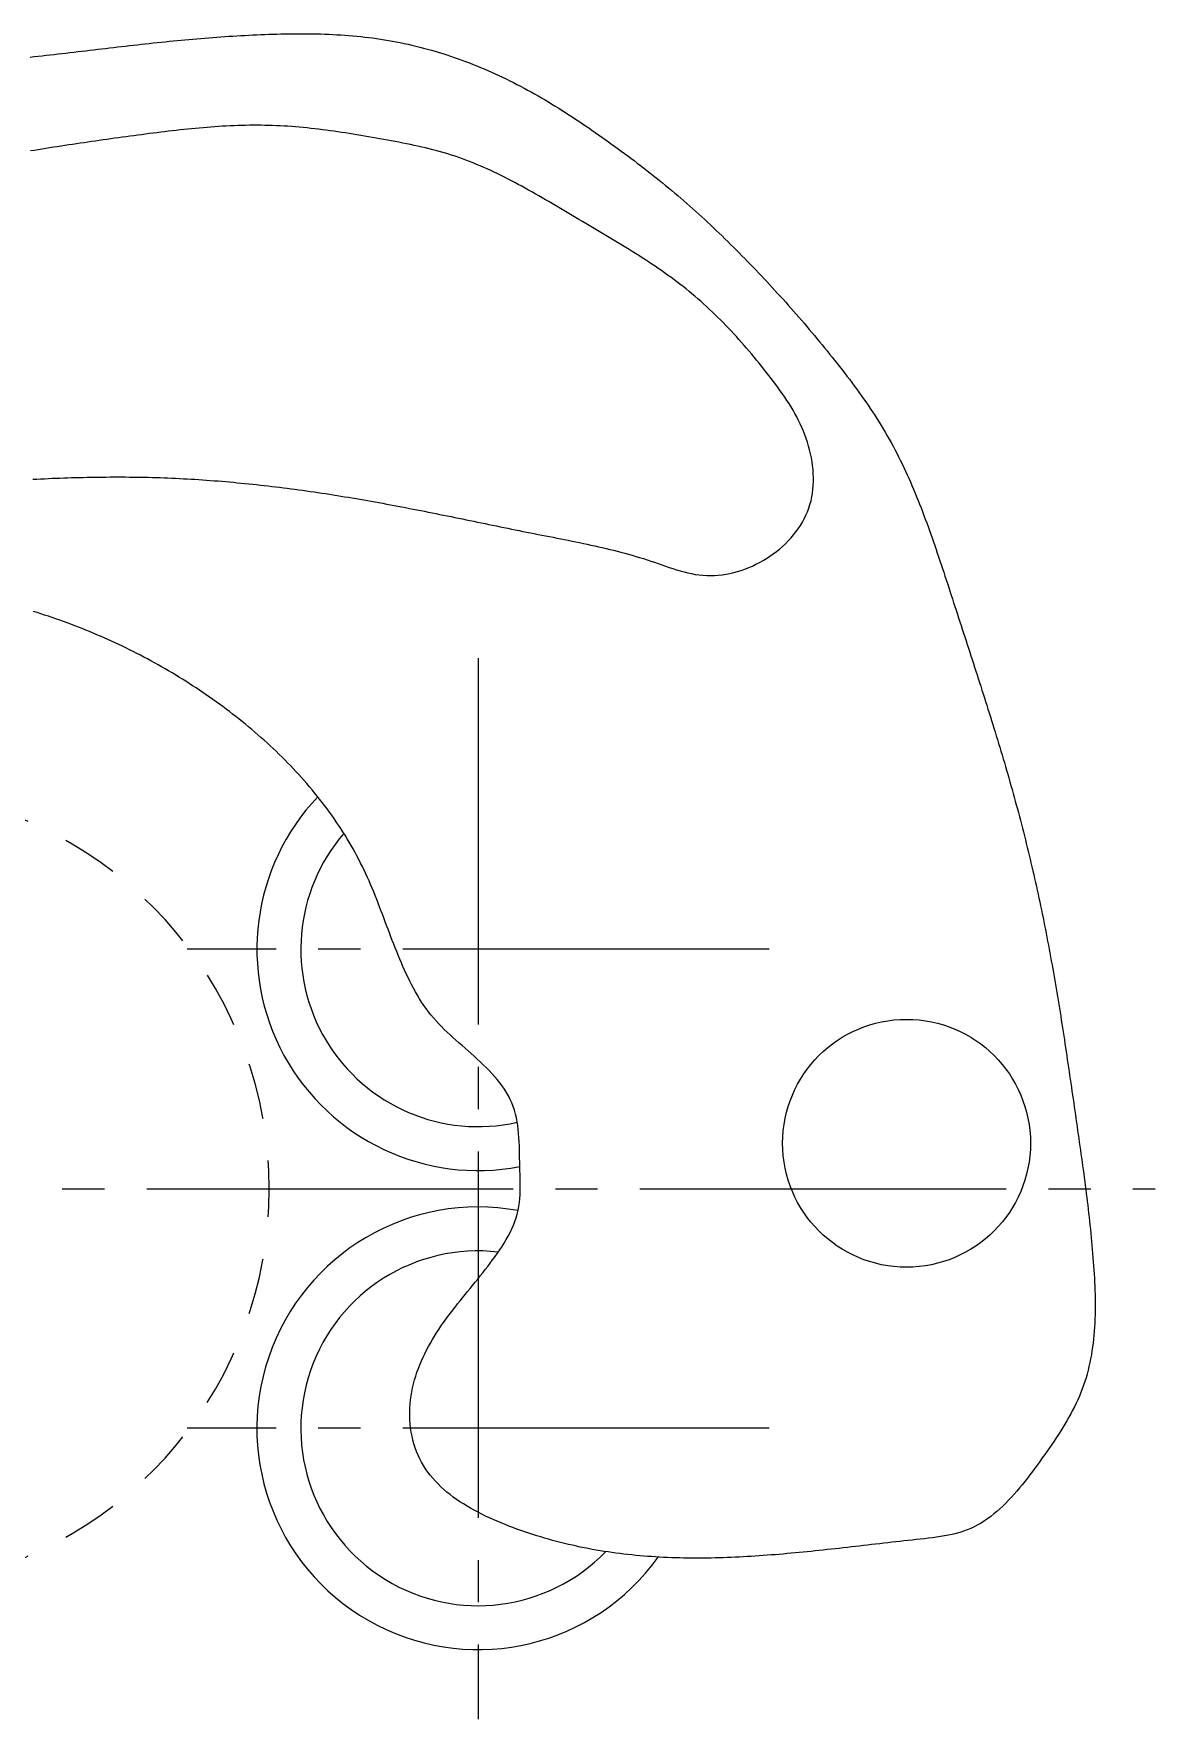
# Model space of a CAD drawing. Extents: x 71 to 290, y 122 to 219.
# Drawn here: x 250.3 to 290.1, y 159.4 to 219.2 of the extents above; entities that cross this region are included whole.
import ezdxf

# ---------------------------------------------------------------- set-up
doc = ezdxf.new("R2010")
doc.units = 0
doc.linetypes.add('CENTER', pattern=[17.5, 13, -1.5, 1.5, -1.5])
doc.linetypes.add('DASHED', pattern=[3.5, 2, -1.5])
doc.layers.get('0').update_dxf_attribs({"linetype": 'CONTINUOUS'})
doc.layers.add('CENTER', color=1, linetype='CENTER')

msp = doc.modelspace()

# ---------------------------------------------------------------- linework, layer by layer
for points in [[(250.177, 218.405, 0), (250.318, 218.421, 0), (250.459, 218.436, 0), (250.6, 218.452, 0), (250.741, 218.467, 0), (250.882, 218.483, 0), (251.023, 218.499, 0), (251.164, 218.515, 0), (251.305, 218.531, 0), (251.446, 218.547, 0), (251.586, 218.564, 0), (251.727, 218.58, 0), (251.868, 218.597, 0), (252.009, 218.613, 0), (252.15, 218.63, 0), (252.291, 218.647, 0), (252.431, 218.663, 0), (252.572, 218.68, 0), (252.713, 218.697, 0), (252.854, 218.713, 0), (252.994, 218.73, 0), (253.135, 218.746, 0), (253.276, 218.763, 0), (253.417, 218.779, 0), (253.558, 218.796, 0), (253.698, 218.812, 0), (253.839, 218.828, 0), (253.98, 218.844, 0), (254.121, 218.859, 0), (254.262, 218.875, 0), (254.403, 218.89, 0), (254.543, 218.905, 0), (254.684, 218.92, 0), (254.825, 218.935, 0), (254.966, 218.95, 0), (255.107, 218.964, 0), (255.248, 218.978, 0), (255.389, 218.992, 0), (255.53, 219.005, 0), (255.671, 219.018, 0), (255.812, 219.031, 0), (255.954, 219.044, 0), (256.095, 219.056, 0), (256.236, 219.068, 0), (256.377, 219.08, 0), (256.518, 219.091, 0), (256.66, 219.102, 0), (256.801, 219.113, 0), (256.943, 219.123, 0), (257.084, 219.133, 0), (257.226, 219.142, 0), (257.367, 219.151, 0), (257.509, 219.16, 0), (257.65, 219.168, 0), (257.792, 219.176, 0), (257.934, 219.184, 0), (258.076, 219.191, 0), (258.217, 219.197, 0), (258.359, 219.203, 0), (258.501, 219.209, 0), (258.643, 219.214, 0), (258.785, 219.218, 0), (258.928, 219.223, 0), (259.07, 219.226, 0), (259.212, 219.229, 0), (259.354, 219.231, 0), (259.497, 219.233, 0), (259.639, 219.234, 0), (259.781, 219.234, 0), (259.923, 219.234, 0), (260.066, 219.233, 0), (260.208, 219.231, 0), (260.35, 219.228, 0), (260.492, 219.224, 0), (260.634, 219.219, 0), (260.776, 219.214, 0), (260.918, 219.207, 0), (261.06, 219.2, 0), (261.202, 219.191, 0), (261.343, 219.182, 0), (261.485, 219.171, 0), (261.626, 219.159, 0), (261.767, 219.146, 0), (261.909, 219.132, 0), (262.05, 219.117, 0), (262.19, 219.101, 0), (262.331, 219.083, 0), (262.472, 219.064, 0), (262.612, 219.043, 0), (262.752, 219.021, 0), (262.892, 218.998, 0), (263.031, 218.974, 0), (263.171, 218.948, 0), (263.31, 218.92, 0), (263.449, 218.891, 0), (263.588, 218.861, 0), (263.726, 218.829, 0), (263.864, 218.796, 0), (264.002, 218.762, 0), (264.14, 218.726, 0), (264.277, 218.689, 0), (264.414, 218.65, 0), (264.551, 218.611, 0), (264.687, 218.57, 0), (264.823, 218.527, 0), (264.959, 218.484, 0), (265.094, 218.439, 0), (265.229, 218.393, 0), (265.363, 218.345, 0), (265.497, 218.297, 0), (265.631, 218.247, 0), (265.764, 218.197, 0), (265.897, 218.145, 0), (266.03, 218.091, 0), (266.161, 218.037, 0), (266.293, 217.982, 0), (266.424, 217.925, 0), (266.554, 217.868, 0), (266.685, 217.809, 0), (266.814, 217.749, 0), (266.943, 217.689, 0), (267.072, 217.627, 0), (267.2, 217.564, 0), (267.327, 217.5, 0), (267.454, 217.436, 0), (267.58, 217.37, 0), (267.706, 217.303, 0), (267.831, 217.236, 0), (267.956, 217.167, 0), (268.08, 217.098, 0), (268.203, 217.028, 0), (268.326, 216.956, 0), (268.448, 216.885, 0), (268.57, 216.812, 0), (268.692, 216.738, 0), (268.812, 216.664, 0), (268.933, 216.589, 0), (269.053, 216.514, 0), (269.172, 216.437, 0), (269.291, 216.36, 0), (269.41, 216.283, 0), (269.528, 216.205, 0), (269.646, 216.127, 0), (269.764, 216.048, 0), (269.881, 215.968, 0), (269.999, 215.888, 0), (270.115, 215.808, 0), (270.232, 215.727, 0), (270.348, 215.646, 0), (270.464, 215.565, 0), (270.58, 215.483, 0), (270.696, 215.401, 0), (270.811, 215.318, 0), (270.926, 215.235, 0), (271.041, 215.152, 0), (271.156, 215.068, 0), (271.27, 214.984, 0), (271.384, 214.9, 0), (271.498, 214.815, 0), (271.611, 214.729, 0), (271.724, 214.644, 0), (271.836, 214.557, 0), (271.949, 214.471, 0), (272.061, 214.384, 0), (272.172, 214.296, 0), (272.284, 214.208, 0), (272.395, 214.12, 0), (272.505, 214.031, 0), (272.615, 213.942, 0), (272.725, 213.852, 0), (272.835, 213.762, 0), (272.944, 213.671, 0), (273.052, 213.58, 0), (273.16, 213.488, 0), (273.268, 213.396, 0), (273.375, 213.303, 0), (273.482, 213.21, 0), (273.589, 213.116, 0), (273.695, 213.022, 0), (273.8, 212.927, 0), (273.905, 212.832, 0), (274.01, 212.737, 0), (274.115, 212.641, 0), (274.219, 212.544, 0), (274.322, 212.448, 0), (274.425, 212.35, 0), (274.528, 212.253, 0), (274.631, 212.155, 0), (274.733, 212.056, 0), (274.834, 211.957, 0), (274.936, 211.858, 0), (275.037, 211.759, 0), (275.138, 211.659, 0), (275.238, 211.559, 0), (275.338, 211.458, 0), (275.438, 211.357, 0), (275.537, 211.256, 0), (275.636, 211.155, 0), (275.735, 211.053, 0), (275.833, 210.951, 0), (275.931, 210.849, 0), (276.029, 210.746, 0), (276.127, 210.643, 0), (276.224, 210.54, 0), (276.321, 210.437, 0), (276.417, 210.333, 0), (276.513, 210.229, 0), (276.609, 210.124, 0), (276.705, 210.02, 0), (276.8, 209.915, 0), (276.895, 209.81, 0), (276.99, 209.704, 0), (277.084, 209.598, 0), (277.178, 209.492, 0), (277.272, 209.386, 0), (277.365, 209.279, 0), (277.458, 209.172, 0), (277.551, 209.065, 0), (277.643, 208.957, 0), (277.735, 208.849, 0), (277.827, 208.741, 0), (277.918, 208.633, 0), (278.01, 208.524, 0), (278.1, 208.415, 0), (278.191, 208.305, 0), (278.281, 208.196, 0), (278.371, 208.086, 0), (278.46, 207.975, 0), (278.549, 207.865, 0), (278.638, 207.754, 0), (278.727, 207.643, 0), (278.815, 207.531, 0), (278.903, 207.419, 0), (278.99, 207.307, 0), (279.077, 207.195, 0), (279.164, 207.082, 0), (279.25, 206.969, 0), (279.335, 206.855, 0), (279.42, 206.741, 0), (279.504, 206.626, 0), (279.588, 206.511, 0), (279.67, 206.396, 0), (279.752, 206.28, 0), (279.833, 206.164, 0), (279.914, 206.047, 0), (279.993, 205.929, 0), (280.072, 205.811, 0), (280.149, 205.693, 0), (280.226, 205.573, 0), (280.302, 205.454, 0), (280.376, 205.333, 0), (280.45, 205.213, 0), (280.522, 205.091, 0), (280.593, 204.969, 0), (280.663, 204.846, 0), (280.731, 204.722, 0), (280.799, 204.598, 0), (280.865, 204.473, 0), (280.93, 204.348, 0), (280.994, 204.222, 0), (281.057, 204.095, 0), (281.119, 203.968, 0), (281.18, 203.841, 0), (281.24, 203.712, 0), (281.299, 203.584, 0), (281.358, 203.455, 0), (281.415, 203.325, 0), (281.471, 203.195, 0), (281.527, 203.065, 0), (281.582, 202.934, 0), (281.636, 202.803, 0), (281.689, 202.671, 0), (281.741, 202.539, 0), (281.793, 202.407, 0), (281.844, 202.274, 0), (281.895, 202.141, 0), (281.945, 202.008, 0), (281.994, 201.874, 0), (282.043, 201.741, 0), (282.092, 201.607, 0), (282.139, 201.473, 0), (282.187, 201.338, 0), (282.234, 201.204, 0), (282.28, 201.069, 0), (282.327, 200.934, 0), (282.372, 200.799, 0), (282.418, 200.664, 0), (282.463, 200.529, 0), (282.508, 200.394, 0), (282.553, 200.258, 0), (282.598, 200.123, 0), (282.642, 199.988, 0), (282.687, 199.852, 0), (282.731, 199.717, 0), (282.775, 199.582, 0), (282.819, 199.447, 0), (282.863, 199.312, 0), (282.907, 199.176, 0), (282.951, 199.041, 0), (282.995, 198.906, 0), (283.039, 198.772, 0), (283.083, 198.637, 0), (283.127, 198.502, 0), (283.171, 198.367, 0), (283.215, 198.232, 0), (283.259, 198.098, 0), (283.303, 197.963, 0), (283.347, 197.828, 0), (283.39, 197.693, 0), (283.434, 197.559, 0), (283.478, 197.424, 0), (283.522, 197.289, 0), (283.565, 197.155, 0), (283.609, 197.02, 0), (283.652, 196.885, 0), (283.696, 196.75, 0), (283.739, 196.616, 0), (283.783, 196.481, 0), (283.826, 196.346, 0), (283.87, 196.211, 0), (283.913, 196.076, 0), (283.956, 195.941, 0), (283.999, 195.806, 0), (284.042, 195.671, 0), (284.085, 195.536, 0), (284.128, 195.4, 0), (284.17, 195.265, 0), (284.213, 195.13, 0), (284.255, 194.995, 0), (284.297, 194.859, 0), (284.34, 194.724, 0), (284.381, 194.588, 0), (284.423, 194.453, 0), (284.465, 194.317, 0), (284.506, 194.182, 0), (284.547, 194.046, 0), (284.589, 193.91, 0), (284.629, 193.774, 0), (284.67, 193.639, 0), (284.71, 193.503, 0), (284.751, 193.367, 0), (284.79, 193.231, 0), (284.83, 193.094, 0), (284.87, 192.958, 0), (284.909, 192.822, 0), (284.948, 192.686, 0), (284.986, 192.549, 0), (285.025, 192.413, 0), (285.063, 192.276, 0), (285.101, 192.14, 0), (285.138, 192.003, 0), (285.175, 191.866, 0), (285.212, 191.729, 0), (285.249, 191.592, 0), (285.285, 191.455, 0), (285.321, 191.318, 0), (285.357, 191.181, 0), (285.392, 191.044, 0), (285.427, 190.906, 0), (285.462, 190.769, 0), (285.496, 190.631, 0), (285.53, 190.494, 0), (285.564, 190.356, 0), (285.598, 190.218, 0), (285.631, 190.081, 0), (285.664, 189.943, 0), (285.696, 189.805, 0), (285.729, 189.667, 0), (285.761, 189.529, 0), (285.793, 189.39, 0), (285.824, 189.252, 0), (285.855, 189.114, 0), (285.886, 188.976, 0), (285.917, 188.837, 0), (285.947, 188.699, 0), (285.977, 188.56, 0), (286.007, 188.421, 0), (286.036, 188.282, 0), (286.065, 188.144, 0), (286.094, 188.005, 0), (286.123, 187.866, 0), (286.151, 187.727, 0), (286.179, 187.588, 0), (286.207, 187.448, 0), (286.234, 187.309, 0), (286.261, 187.17, 0), (286.288, 187.03, 0), (286.314, 186.891, 0), (286.341, 186.751, 0), (286.367, 186.612, 0), (286.392, 186.472, 0), (286.418, 186.332, 0), (286.443, 186.193, 0), (286.468, 186.053, 0), (286.493, 185.913, 0), (286.517, 185.773, 0), (286.541, 185.633, 0), (286.565, 185.493, 0), (286.589, 185.353, 0), (286.613, 185.213, 0), (286.636, 185.073, 0), (286.659, 184.933, 0), (286.682, 184.792, 0), (286.705, 184.652, 0), (286.727, 184.512, 0), (286.75, 184.372, 0), (286.772, 184.232, 0), (286.794, 184.091, 0), (286.816, 183.951, 0), (286.838, 183.811, 0), (286.859, 183.671, 0), (286.881, 183.53, 0), (286.902, 183.39, 0), (286.923, 183.25, 0), (286.944, 183.11, 0), (286.965, 182.969, 0), (286.986, 182.829, 0), (287.007, 182.689, 0), (287.028, 182.549, 0), (287.049, 182.409, 0), (287.069, 182.269, 0), (287.09, 182.129, 0), (287.11, 181.989, 0), (287.13, 181.849, 0), (287.151, 181.709, 0), (287.171, 181.569, 0), (287.191, 181.43, 0), (287.211, 181.29, 0), (287.232, 181.15, 0), (287.252, 181.011, 0), (287.272, 180.871, 0), (287.292, 180.732, 0), (287.312, 180.592, 0), (287.332, 180.453, 0), (287.352, 180.314, 0), (287.372, 180.174, 0), (287.392, 180.035, 0), (287.412, 179.896, 0), (287.432, 179.757, 0), (287.451, 179.617, 0), (287.471, 179.478, 0), (287.49, 179.338, 0), (287.509, 179.199, 0), (287.528, 179.059, 0), (287.547, 178.919, 0), (287.566, 178.78, 0), (287.585, 178.64, 0), (287.603, 178.5, 0), (287.621, 178.359, 0), (287.639, 178.219, 0), (287.656, 178.079, 0), (287.674, 177.938, 0), (287.691, 177.797, 0), (287.708, 177.656, 0), (287.724, 177.515, 0), (287.741, 177.373, 0), (287.757, 177.231, 0), (287.772, 177.089, 0), (287.788, 176.947, 0), (287.803, 176.804, 0), (287.817, 176.661, 0), (287.831, 176.518, 0), (287.845, 176.375, 0), (287.859, 176.231, 0), (287.872, 176.087, 0), (287.885, 175.942, 0), (287.897, 175.798, 0), (287.908, 175.653, 0), (287.919, 175.507, 0), (287.929, 175.362, 0), (287.939, 175.217, 0), (287.947, 175.071, 0), (287.954, 174.926, 0), (287.961, 174.78, 0), (287.966, 174.635, 0), (287.97, 174.489, 0), (287.973, 174.344, 0), (287.975, 174.199, 0), (287.975, 174.054, 0), (287.973, 173.91, 0), (287.97, 173.765, 0), (287.966, 173.622, 0), (287.959, 173.478, 0), (287.951, 173.335, 0), (287.941, 173.192, 0), (287.929, 173.05, 0), (287.915, 172.909, 0), (287.899, 172.768, 0), (287.881, 172.628, 0), (287.861, 172.488, 0), (287.838, 172.35, 0), (287.813, 172.212, 0), (287.785, 172.074, 0), (287.755, 171.938, 0), (287.722, 171.803, 0), (287.687, 171.668, 0), (287.649, 171.535, 0), (287.608, 171.402, 0), (287.564, 171.271, 0), (287.517, 171.141, 0), (287.467, 171.012, 0), (287.414, 170.884, 0), (287.358, 170.757, 0), (287.3, 170.631, 0), (287.239, 170.505, 0), (287.175, 170.381, 0), (287.11, 170.257, 0), (287.042, 170.134, 0), (286.972, 170.012, 0), (286.9, 169.89, 0), (286.826, 169.769, 0), (286.751, 169.648, 0), (286.673, 169.527, 0), (286.595, 169.407, 0), (286.515, 169.287, 0), (286.433, 169.167, 0), (286.351, 169.047, 0), (286.267, 168.927, 0), (286.183, 168.808, 0), (286.097, 168.688, 0), (286.011, 168.568, 0), (285.924, 168.448, 0), (285.837, 168.328, 0), (285.749, 168.208, 0), (285.659, 168.089, 0), (285.569, 167.971, 0), (285.478, 167.854, 0), (285.385, 167.738, 0), (285.292, 167.624, 0), (285.197, 167.511, 0), (285.1, 167.401, 0), (285.002, 167.293, 0), (284.903, 167.187, 0), (284.802, 167.083, 0), (284.699, 166.983, 0), (284.595, 166.886, 0), (284.488, 166.792, 0), (284.38, 166.702, 0), (284.269, 166.615, 0), (284.157, 166.533, 0), (284.042, 166.455, 0), (283.925, 166.381, 0), (283.806, 166.313, 0), (283.684, 166.249, 0), (283.56, 166.19, 0), (283.433, 166.137, 0), (283.304, 166.089, 0), (283.172, 166.047, 0), (283.038, 166.009, 0), (282.902, 165.976, 0), (282.764, 165.946, 0), (282.624, 165.92, 0), (282.483, 165.897, 0), (282.341, 165.876, 0), (282.199, 165.857, 0), (282.055, 165.84, 0), (281.911, 165.824, 0), (281.766, 165.808, 0), (281.622, 165.792, 0), (281.478, 165.776, 0), (281.333, 165.761, 0), (281.189, 165.744, 0), (281.045, 165.728, 0), (280.901, 165.712, 0), (280.757, 165.696, 0), (280.613, 165.679, 0), (280.469, 165.663, 0), (280.326, 165.646, 0), (280.182, 165.629, 0), (280.038, 165.613, 0), (279.895, 165.596, 0), (279.752, 165.58, 0), (279.608, 165.563, 0), (279.465, 165.547, 0), (279.322, 165.53, 0), (279.179, 165.514, 0), (279.036, 165.498, 0), (278.893, 165.482, 0), (278.75, 165.466, 0), (278.607, 165.451, 0), (278.464, 165.435, 0), (278.321, 165.42, 0), (278.179, 165.405, 0), (278.036, 165.39, 0), (277.894, 165.375, 0), (277.751, 165.361, 0), (277.609, 165.347, 0), (277.466, 165.333, 0), (277.324, 165.319, 0), (277.182, 165.306, 0), (277.04, 165.293, 0), (276.898, 165.281, 0), (276.755, 165.269, 0), (276.613, 165.257, 0), (276.471, 165.246, 0), (276.33, 165.235, 0), (276.188, 165.225, 0), (276.046, 165.215, 0), (275.904, 165.206, 0), (275.762, 165.197, 0), (275.621, 165.189, 0), (275.479, 165.181, 0), (275.337, 165.174, 0), (275.196, 165.167, 0), (275.054, 165.161, 0), (274.913, 165.155, 0), (274.772, 165.15, 0), (274.63, 165.146, 0), (274.489, 165.142, 0), (274.348, 165.139, 0), (274.206, 165.137, 0), (274.065, 165.136, 0), (273.924, 165.135, 0), (273.783, 165.135, 0), (273.642, 165.135, 0), (273.501, 165.137, 0), (273.36, 165.139, 0), (273.218, 165.142, 0), (273.078, 165.146, 0), (272.937, 165.15, 0), (272.796, 165.156, 0), (272.655, 165.162, 0), (272.514, 165.17, 0), (272.373, 165.178, 0), (272.232, 165.187, 0), (272.091, 165.197, 0), (271.951, 165.208, 0), (271.81, 165.22, 0), (271.669, 165.233, 0), (271.528, 165.247, 0), (271.388, 165.262, 0), (271.247, 165.278, 0), (271.106, 165.295, 0), (270.966, 165.313, 0), (270.825, 165.332, 0), (270.684, 165.353, 0), (270.544, 165.374, 0), (270.403, 165.397, 0), (270.262, 165.421, 0), (270.122, 165.446, 0), (269.981, 165.472, 0), (269.841, 165.499, 0), (269.7, 165.528, 0), (269.56, 165.558, 0), (269.419, 165.589, 0), (269.278, 165.621, 0), (269.138, 165.655, 0), (268.997, 165.69, 0), (268.857, 165.726, 0), (268.716, 165.763, 0), (268.576, 165.802, 0), (268.435, 165.843, 0), (268.295, 165.885, 0), (268.154, 165.928, 0), (268.014, 165.972, 0), (267.873, 166.018, 0), (267.732, 166.066, 0), (267.592, 166.115, 0), (267.451, 166.165, 0), (267.311, 166.217, 0), (267.17, 166.271, 0), (267.03, 166.326, 0), (266.89, 166.383, 0), (266.751, 166.441, 0), (266.612, 166.501, 0), (266.475, 166.564, 0), (266.338, 166.628, 0), (266.203, 166.694, 0), (266.07, 166.762, 0), (265.938, 166.833, 0), (265.808, 166.905, 0), (265.68, 166.98, 0), (265.554, 167.057, 0), (265.431, 167.137, 0), (265.311, 167.219, 0), (265.193, 167.303, 0), (265.078, 167.39, 0), (264.967, 167.48, 0), (264.858, 167.573, 0), (264.754, 167.668, 0), (264.653, 167.766, 0), (264.556, 167.867, 0), (264.463, 167.971, 0), (264.374, 168.079, 0), (264.29, 168.189, 0), (264.211, 168.302, 0), (264.136, 168.419, 0), (264.066, 168.539, 0), (264.002, 168.663, 0), (263.943, 168.789, 0), (263.889, 168.92, 0), (263.841, 169.052, 0), (263.798, 169.188, 0), (263.761, 169.326, 0), (263.729, 169.466, 0), (263.702, 169.607, 0), (263.68, 169.75, 0), (263.664, 169.893, 0), (263.653, 170.037, 0), (263.647, 170.182, 0), (263.646, 170.326, 0), (263.651, 170.471, 0), (263.661, 170.614, 0), (263.675, 170.757, 0), (263.695, 170.899, 0), (263.719, 171.04, 0), (263.748, 171.181, 0), (263.781, 171.32, 0), (263.818, 171.458, 0), (263.86, 171.595, 0), (263.905, 171.731, 0), (263.953, 171.865, 0), (264.005, 171.999, 0), (264.061, 172.131, 0), (264.119, 172.261, 0), (264.18, 172.39, 0), (264.244, 172.518, 0), (264.311, 172.644, 0), (264.38, 172.768, 0), (264.451, 172.89, 0), (264.524, 173.011, 0), (264.6, 173.13, 0), (264.677, 173.248, 0), (264.755, 173.365, 0), (264.836, 173.48, 0), (264.918, 173.595, 0), (265.001, 173.708, 0), (265.085, 173.821, 0), (265.171, 173.932, 0), (265.257, 174.044, 0), (265.344, 174.154, 0), (265.433, 174.265, 0), (265.521, 174.375, 0), (265.61, 174.485, 0), (265.7, 174.595, 0), (265.79, 174.705, 0), (265.88, 174.815, 0), (265.97, 174.925, 0), (266.059, 175.036, 0), (266.149, 175.148, 0), (266.238, 175.26, 0), (266.327, 175.373, 0), (266.415, 175.486, 0), (266.503, 175.601, 0), (266.589, 175.717, 0), (266.675, 175.834, 0), (266.759, 175.952, 0), (266.842, 176.072, 0), (266.922, 176.193, 0), (266.999, 176.315, 0), (267.073, 176.439, 0), (267.144, 176.564, 0), (267.211, 176.69, 0), (267.273, 176.818, 0), (267.33, 176.947, 0), (267.381, 177.078, 0), (267.426, 177.21, 0), (267.465, 177.344, 0), (267.498, 177.479, 0), (267.523, 177.615, 0), (267.542, 177.753, 0), (267.556, 177.892, 0), (267.564, 178.033, 0), (267.569, 178.174, 0), (267.571, 178.316, 0), (267.57, 178.46, 0), (267.567, 178.604, 0), (267.563, 178.748, 0), (267.558, 178.893, 0), (267.554, 179.039, 0), (267.55, 179.185, 0), (267.548, 179.331, 0), (267.545, 179.477, 0), (267.541, 179.623, 0), (267.537, 179.769, 0), (267.531, 179.914, 0), (267.523, 180.058, 0), (267.513, 180.201, 0), (267.499, 180.343, 0), (267.482, 180.484, 0), (267.46, 180.623, 0), (267.434, 180.76, 0), (267.403, 180.896, 0), (267.366, 181.029, 0), (267.323, 181.16, 0), (267.274, 181.288, 0), (267.217, 181.414, 0), (267.154, 181.537, 0), (267.084, 181.657, 0), (267.009, 181.776, 0), (266.929, 181.892, 0), (266.844, 182.005, 0), (266.755, 182.117, 0), (266.661, 182.226, 0), (266.565, 182.334, 0), (266.465, 182.44, 0), (266.363, 182.544, 0), (266.258, 182.646, 0), (266.152, 182.747, 0), (266.045, 182.846, 0), (265.936, 182.944, 0), (265.828, 183.041, 0), (265.719, 183.137, 0), (265.611, 183.232, 0), (265.503, 183.326, 0), (265.395, 183.42, 0), (265.288, 183.515, 0), (265.182, 183.61, 0), (265.077, 183.705, 0), (264.974, 183.801, 0), (264.873, 183.899, 0), (264.773, 183.997, 0), (264.676, 184.098, 0), (264.581, 184.201, 0), (264.488, 184.306, 0), (264.399, 184.413, 0), (264.312, 184.523, 0), (264.228, 184.636, 0), (264.147, 184.752, 0), (264.069, 184.869, 0), (263.994, 184.989, 0), (263.92, 185.111, 0), (263.85, 185.234, 0), (263.781, 185.359, 0), (263.714, 185.486, 0), (263.649, 185.613, 0), (263.586, 185.742, 0), (263.525, 185.872, 0), (263.465, 186.002, 0), (263.407, 186.133, 0), (263.35, 186.264, 0), (263.294, 186.395, 0), (263.24, 186.527, 0), (263.186, 186.659, 0), (263.133, 186.791, 0), (263.081, 186.924, 0), (263.029, 187.056, 0), (262.978, 187.189, 0), (262.928, 187.322, 0), (262.878, 187.455, 0), (262.828, 187.588, 0), (262.778, 187.72, 0), (262.728, 187.853, 0), (262.678, 187.986, 0), (262.627, 188.118, 0), (262.577, 188.25, 0), (262.526, 188.382, 0), (262.474, 188.514, 0), (262.422, 188.645, 0), (262.369, 188.776, 0), (262.315, 188.906, 0), (262.26, 189.036, 0), (262.204, 189.165, 0), (262.147, 189.294, 0), (262.089, 189.422, 0), (262.029, 189.55, 0), (261.968, 189.677, 0), (261.905, 189.803, 0), (261.84, 189.929, 0), (261.775, 190.053, 0), (261.707, 190.178, 0), (261.639, 190.301, 0), (261.569, 190.424, 0), (261.497, 190.546, 0), (261.425, 190.667, 0), (261.35, 190.788, 0), (261.275, 190.908, 0), (261.198, 191.027, 0), (261.12, 191.146, 0), (261.041, 191.263, 0), (260.96, 191.381, 0), (260.878, 191.497, 0), (260.795, 191.613, 0), (260.711, 191.727, 0), (260.625, 191.842, 0), (260.538, 191.955, 0), (260.45, 192.068, 0), (260.361, 192.18, 0), (260.271, 192.291, 0), (260.18, 192.401, 0), (260.088, 192.511, 0), (259.994, 192.62, 0), (259.9, 192.728, 0), (259.804, 192.836, 0), (259.708, 192.943, 0), (259.61, 193.048, 0), (259.512, 193.154, 0), (259.412, 193.258, 0), (259.312, 193.362, 0), (259.21, 193.464, 0), (259.108, 193.567, 0), (259.005, 193.668, 0), (258.901, 193.768, 0), (258.796, 193.868, 0), (258.69, 193.967, 0), (258.584, 194.065, 0), (258.476, 194.162, 0), (258.368, 194.259, 0), (258.259, 194.355, 0), (258.149, 194.45, 0), (258.039, 194.544, 0), (257.928, 194.637, 0), (257.816, 194.73, 0), (257.703, 194.821, 0), (257.59, 194.912, 0), (257.476, 195.002, 0), (257.361, 195.091, 0), (257.246, 195.18, 0), (257.13, 195.267, 0), (257.014, 195.354, 0), (256.897, 195.44, 0), (256.779, 195.525, 0), (256.661, 195.609, 0), (256.543, 195.692, 0), (256.424, 195.775, 0), (256.304, 195.856, 0), (256.184, 195.937, 0), (256.064, 196.017, 0), (255.943, 196.096, 0), (255.822, 196.174, 0), (255.7, 196.252, 0), (255.578, 196.328, 0), (255.456, 196.404, 0), (255.333, 196.479, 0), (255.21, 196.552, 0), (255.086, 196.625, 0), (254.962, 196.697, 0), (254.838, 196.769, 0), (254.714, 196.839, 0), (254.589, 196.909, 0), (254.464, 196.977, 0), (254.338, 197.045, 0), (254.212, 197.112, 0), (254.086, 197.178, 0), (253.959, 197.243, 0), (253.832, 197.308, 0), (253.705, 197.371, 0), (253.577, 197.434, 0), (253.45, 197.496, 0), (253.321, 197.557, 0), (253.193, 197.617, 0), (253.064, 197.677, 0), (252.935, 197.735, 0), (252.805, 197.793, 0), (252.675, 197.85, 0), (252.545, 197.906, 0), (252.414, 197.961, 0), (252.283, 198.015, 0), (252.152, 198.069, 0), (252.021, 198.121, 0), (251.889, 198.173, 0), (251.757, 198.224, 0), (251.625, 198.274, 0), (251.492, 198.324, 0), (251.359, 198.372, 0), (251.226, 198.42, 0), (251.092, 198.467, 0), (250.958, 198.513, 0), (250.824, 198.559, 0), (250.69, 198.603, 0), (250.555, 198.647, 0), (250.42, 198.69, 0), (250.284, 198.732, 0)], [(250.274, 203.424, 0), (250.411, 203.431, 0), (250.548, 203.437, 0), (250.685, 203.443, 0), (250.822, 203.449, 0), (250.958, 203.455, 0), (251.095, 203.46, 0), (251.232, 203.465, 0), (251.369, 203.47, 0), (251.506, 203.474, 0), (251.643, 203.479, 0), (251.78, 203.483, 0), (251.917, 203.486, 0), (252.054, 203.489, 0), (252.191, 203.492, 0), (252.328, 203.495, 0), (252.464, 203.497, 0), (252.601, 203.499, 0), (252.738, 203.501, 0), (252.875, 203.502, 0), (253.012, 203.503, 0), (253.149, 203.504, 0), (253.286, 203.504, 0), (253.423, 203.503, 0), (253.56, 203.503, 0), (253.696, 203.502, 0), (253.833, 203.5, 0), (253.97, 203.499, 0), (254.107, 203.496, 0), (254.244, 203.494, 0), (254.381, 203.491, 0), (254.517, 203.487, 0), (254.654, 203.483, 0), (254.791, 203.479, 0), (254.928, 203.474, 0), (255.065, 203.469, 0), (255.202, 203.463, 0), (255.338, 203.457, 0), (255.475, 203.45, 0), (255.612, 203.443, 0), (255.749, 203.436, 0), (255.886, 203.428, 0), (256.022, 203.42, 0), (256.159, 203.411, 0), (256.296, 203.402, 0), (256.433, 203.392, 0), (256.569, 203.382, 0), (256.706, 203.372, 0), (256.843, 203.361, 0), (256.979, 203.35, 0), (257.116, 203.338, 0), (257.253, 203.326, 0), (257.389, 203.314, 0), (257.526, 203.301, 0), (257.662, 203.288, 0), (257.799, 203.275, 0), (257.935, 203.261, 0), (258.072, 203.247, 0), (258.208, 203.232, 0), (258.345, 203.217, 0), (258.481, 203.202, 0), (258.618, 203.186, 0), (258.754, 203.17, 0), (258.89, 203.154, 0), (259.026, 203.137, 0), (259.163, 203.12, 0), (259.299, 203.103, 0), (259.435, 203.085, 0), (259.571, 203.067, 0), (259.707, 203.048, 0), (259.843, 203.03, 0), (259.979, 203.011, 0), (260.115, 202.991, 0), (260.251, 202.972, 0), (260.387, 202.952, 0), (260.523, 202.931, 0), (260.659, 202.911, 0), (260.794, 202.89, 0), (260.93, 202.869, 0), (261.066, 202.847, 0), (261.201, 202.826, 0), (261.337, 202.804, 0), (261.472, 202.781, 0), (261.608, 202.759, 0), (261.743, 202.736, 0), (261.878, 202.713, 0), (262.014, 202.689, 0), (262.149, 202.666, 0), (262.284, 202.642, 0), (262.419, 202.617, 0), (262.554, 202.593, 0), (262.689, 202.568, 0), (262.824, 202.543, 0), (262.959, 202.518, 0), (263.094, 202.493, 0), (263.229, 202.467, 0), (263.363, 202.442, 0), (263.498, 202.416, 0), (263.633, 202.39, 0), (263.767, 202.364, 0), (263.902, 202.337, 0), (264.037, 202.311, 0), (264.171, 202.284, 0), (264.306, 202.257, 0), (264.44, 202.231, 0), (264.575, 202.204, 0), (264.709, 202.177, 0), (264.843, 202.149, 0), (264.978, 202.122, 0), (265.112, 202.095, 0), (265.246, 202.067, 0), (265.381, 202.04, 0), (265.515, 202.013, 0), (265.649, 201.985, 0), (265.784, 201.958, 0), (265.918, 201.93, 0), (266.052, 201.902, 0), (266.186, 201.875, 0), (266.321, 201.847, 0), (266.455, 201.82, 0), (266.589, 201.792, 0), (266.723, 201.765, 0), (266.857, 201.737, 0), (266.992, 201.71, 0), (267.126, 201.683, 0), (267.26, 201.655, 0), (267.394, 201.628, 0), (267.529, 201.601, 0), (267.663, 201.574, 0), (267.797, 201.547, 0), (267.932, 201.52, 0), (268.066, 201.494, 0), (268.2, 201.467, 0), (268.335, 201.441, 0), (268.469, 201.414, 0), (268.603, 201.388, 0), (268.738, 201.362, 0), (268.872, 201.335, 0), (269.006, 201.309, 0), (269.14, 201.282, 0), (269.275, 201.255, 0), (269.409, 201.228, 0), (269.543, 201.201, 0), (269.677, 201.173, 0), (269.811, 201.145, 0), (269.945, 201.116, 0), (270.079, 201.087, 0), (270.212, 201.057, 0), (270.346, 201.027, 0), (270.48, 200.996, 0), (270.613, 200.965, 0), (270.746, 200.933, 0), (270.879, 200.9, 0), (271.012, 200.866, 0), (271.145, 200.832, 0), (271.278, 200.796, 0), (271.411, 200.76, 0), (271.543, 200.723, 0), (271.675, 200.685, 0), (271.807, 200.645, 0), (271.939, 200.605, 0), (272.071, 200.563, 0), (272.202, 200.521, 0), (272.333, 200.477, 0), (272.464, 200.432, 0), (272.595, 200.386, 0), (272.726, 200.341, 0), (272.857, 200.296, 0), (272.988, 200.252, 0), (273.119, 200.21, 0), (273.251, 200.17, 0), (273.383, 200.134, 0), (273.515, 200.101, 0), (273.649, 200.072, 0), (273.782, 200.047, 0), (273.917, 200.028, 0), (274.052, 200.015, 0), (274.188, 200.007, 0), (274.324, 200.006, 0), (274.461, 200.01, 0), (274.598, 200.019, 0), (274.735, 200.035, 0), (274.872, 200.055, 0), (275.008, 200.081, 0), (275.144, 200.113, 0), (275.279, 200.149, 0), (275.413, 200.19, 0), (275.546, 200.237, 0), (275.678, 200.288, 0), (275.808, 200.343, 0), (275.936, 200.404, 0), (276.063, 200.468, 0), (276.187, 200.537, 0), (276.309, 200.611, 0), (276.429, 200.688, 0), (276.546, 200.77, 0), (276.66, 200.855, 0), (276.771, 200.945, 0), (276.878, 201.038, 0), (276.981, 201.134, 0), (277.081, 201.234, 0), (277.177, 201.337, 0), (277.268, 201.444, 0), (277.354, 201.554, 0), (277.436, 201.666, 0), (277.513, 201.782, 0), (277.584, 201.9, 0), (277.65, 202.021, 0), (277.71, 202.144, 0), (277.764, 202.27, 0), (277.812, 202.398, 0), (277.853, 202.529, 0), (277.889, 202.661, 0), (277.917, 202.795, 0), (277.94, 202.931, 0), (277.957, 203.068, 0), (277.969, 203.206, 0), (277.974, 203.345, 0), (277.975, 203.484, 0), (277.97, 203.624, 0), (277.96, 203.765, 0), (277.946, 203.905, 0), (277.926, 204.045, 0), (277.902, 204.185, 0), (277.874, 204.324, 0), (277.841, 204.462, 0), (277.805, 204.599, 0), (277.764, 204.735, 0), (277.72, 204.869, 0), (277.672, 205.002, 0), (277.621, 205.132, 0), (277.567, 205.261, 0), (277.509, 205.387, 0), (277.449, 205.511, 0), (277.385, 205.634, 0), (277.32, 205.755, 0), (277.251, 205.874, 0), (277.181, 205.992, 0), (277.108, 206.108, 0), (277.034, 206.223, 0), (276.958, 206.337, 0), (276.88, 206.449, 0), (276.8, 206.561, 0), (276.72, 206.672, 0), (276.638, 206.782, 0), (276.555, 206.892, 0), (276.472, 207.001, 0), (276.388, 207.11, 0), (276.303, 207.218, 0), (276.218, 207.326, 0), (276.132, 207.434, 0), (276.046, 207.541, 0), (275.959, 207.648, 0), (275.871, 207.754, 0), (275.783, 207.86, 0), (275.694, 207.965, 0), (275.605, 208.07, 0), (275.515, 208.174, 0), (275.424, 208.277, 0), (275.333, 208.38, 0), (275.241, 208.483, 0), (275.148, 208.584, 0), (275.054, 208.685, 0), (274.96, 208.785, 0), (274.865, 208.884, 0), (274.77, 208.983, 0), (274.673, 209.08, 0), (274.576, 209.177, 0), (274.478, 209.273, 0), (274.379, 209.368, 0), (274.28, 209.462, 0), (274.18, 209.555, 0), (274.078, 209.647, 0), (273.976, 209.738, 0), (273.874, 209.828, 0), (273.77, 209.917, 0), (273.665, 210.005, 0), (273.56, 210.091, 0), (273.454, 210.177, 0), (273.347, 210.261, 0), (273.239, 210.345, 0), (273.13, 210.428, 0), (273.021, 210.509, 0), (272.911, 210.59, 0), (272.8, 210.67, 0), (272.689, 210.749, 0), (272.577, 210.828, 0), (272.465, 210.906, 0), (272.352, 210.983, 0), (272.238, 211.059, 0), (272.124, 211.135, 0), (272.01, 211.21, 0), (271.895, 211.284, 0), (271.779, 211.358, 0), (271.663, 211.432, 0), (271.547, 211.505, 0), (271.43, 211.577, 0), (271.313, 211.649, 0), (271.196, 211.721, 0), (271.078, 211.793, 0), (270.96, 211.864, 0), (270.842, 211.935, 0), (270.724, 212.006, 0), (270.606, 212.077, 0), (270.487, 212.147, 0), (270.368, 212.218, 0), (270.249, 212.288, 0), (270.13, 212.358, 0), (270.011, 212.428, 0), (269.892, 212.499, 0), (269.773, 212.569, 0), (269.654, 212.64, 0), (269.535, 212.71, 0), (269.416, 212.781, 0), (269.297, 212.852, 0), (269.178, 212.922, 0), (269.059, 212.993, 0), (268.94, 213.064, 0), (268.821, 213.134, 0), (268.702, 213.204, 0), (268.582, 213.274, 0), (268.463, 213.344, 0), (268.343, 213.413, 0), (268.224, 213.482, 0), (268.104, 213.551, 0), (267.984, 213.619, 0), (267.863, 213.686, 0), (267.743, 213.753, 0), (267.622, 213.819, 0), (267.501, 213.884, 0), (267.38, 213.949, 0), (267.258, 214.013, 0), (267.136, 214.076, 0), (267.014, 214.138, 0), (266.891, 214.199, 0), (266.768, 214.259, 0), (266.645, 214.318, 0), (266.521, 214.376, 0), (266.397, 214.433, 0), (266.272, 214.489, 0), (266.147, 214.543, 0), (266.022, 214.596, 0), (265.895, 214.647, 0), (265.769, 214.698, 0), (265.642, 214.746, 0), (265.514, 214.794, 0), (265.386, 214.839, 0), (265.257, 214.883, 0), (265.127, 214.926, 0), (264.997, 214.966, 0), (264.866, 215.006, 0), (264.735, 215.043, 0), (264.604, 215.08, 0), (264.471, 215.114, 0), (264.339, 215.148, 0), (264.206, 215.18, 0), (264.072, 215.212, 0), (263.938, 215.242, 0), (263.804, 215.271, 0), (263.67, 215.3, 0), (263.535, 215.328, 0), (263.4, 215.355, 0), (263.265, 215.381, 0), (263.13, 215.407, 0), (262.994, 215.432, 0), (262.859, 215.457, 0), (262.723, 215.481, 0), (262.587, 215.506, 0), (262.452, 215.53, 0), (262.316, 215.554, 0), (262.18, 215.577, 0), (262.045, 215.601, 0), (261.909, 215.624, 0), (261.773, 215.646, 0), (261.637, 215.668, 0), (261.502, 215.69, 0), (261.366, 215.712, 0), (261.23, 215.732, 0), (261.094, 215.753, 0), (260.958, 215.772, 0), (260.822, 215.791, 0), (260.686, 215.81, 0), (260.55, 215.827, 0), (260.414, 215.844, 0), (260.278, 215.86, 0), (260.142, 215.876, 0), (260.006, 215.89, 0), (259.87, 215.904, 0), (259.734, 215.916, 0), (259.597, 215.928, 0), (259.461, 215.939, 0), (259.325, 215.948, 0), (259.188, 215.957, 0), (259.052, 215.964, 0), (258.915, 215.97, 0), (258.779, 215.975, 0), (258.642, 215.979, 0), (258.506, 215.982, 0), (258.369, 215.984, 0), (258.232, 215.985, 0), (258.096, 215.984, 0), (257.959, 215.983, 0), (257.822, 215.98, 0), (257.685, 215.977, 0), (257.548, 215.973, 0), (257.411, 215.968, 0), (257.275, 215.962, 0), (257.138, 215.955, 0), (257.001, 215.947, 0), (256.864, 215.939, 0), (256.727, 215.929, 0), (256.59, 215.92, 0), (256.453, 215.909, 0), (256.316, 215.898, 0), (256.179, 215.886, 0), (256.042, 215.873, 0), (255.905, 215.86, 0), (255.768, 215.847, 0), (255.632, 215.833, 0), (255.495, 215.818, 0), (255.358, 215.803, 0), (255.221, 215.787, 0), (255.084, 215.771, 0), (254.948, 215.755, 0), (254.811, 215.739, 0), (254.674, 215.722, 0), (254.538, 215.704, 0), (254.401, 215.687, 0), (254.264, 215.669, 0), (254.128, 215.651, 0), (253.992, 215.633, 0), (253.855, 215.615, 0), (253.719, 215.597, 0), (253.583, 215.578, 0), (253.446, 215.56, 0), (253.31, 215.541, 0), (253.174, 215.522, 0), (253.038, 215.503, 0), (252.902, 215.484, 0), (252.766, 215.465, 0), (252.63, 215.445, 0), (252.494, 215.426, 0), (252.358, 215.406, 0), (252.223, 215.386, 0), (252.087, 215.366, 0), (251.951, 215.346, 0), (251.815, 215.326, 0), (251.68, 215.305, 0), (251.544, 215.285, 0), (251.409, 215.264, 0), (251.273, 215.244, 0), (251.138, 215.223, 0), (251.002, 215.202, 0), (250.867, 215.181, 0), (250.731, 215.16, 0), (250.596, 215.138, 0), (250.461, 215.117, 0), (250.326, 215.095, 0), (250.19, 215.074, 0)]]:
    msp.add_polyline3d(points)
at = {"linetype": 'CONTINUOUS'}
msp.add_circle((281.281, 179.857), 4.398, dxfattribs=at)
at = {"color": 3, "linetype": 'DASHED'}
msp.add_arc((244.459, 178.242), 14.2, 200.61659, 159.38341, dxfattribs=at)
at = {"linetype": 'CONTINUOUS'}
for centre, radius, start, end in [((266.077, 186.742), 7.854, 136.45655, 280.84375), ((266.077, 186.742), 6.295, 139.22145, 282.73178), ((266.077, 169.742), 7.854, 79.59566, 324.42761), ((266.077, 169.742), 6.295, 83.49607, 315.95978)]:
    msp.add_arc(centre, radius, start, end, dxfattribs=at)
at = {"layer": 'CENTER', "color": 1, "linetype": 'CENTER'}
for p, q in [((266.077, 197.068), (266.077, 159.415)), ((276.403, 186.742), (255.75, 186.742)), ((131.815, 178.242), (290.108, 178.242)), ((276.403, 169.742), (255.75, 169.742))]:
    msp.add_line(p, q, dxfattribs=at)

doc.saveas('drawing.dxf')
